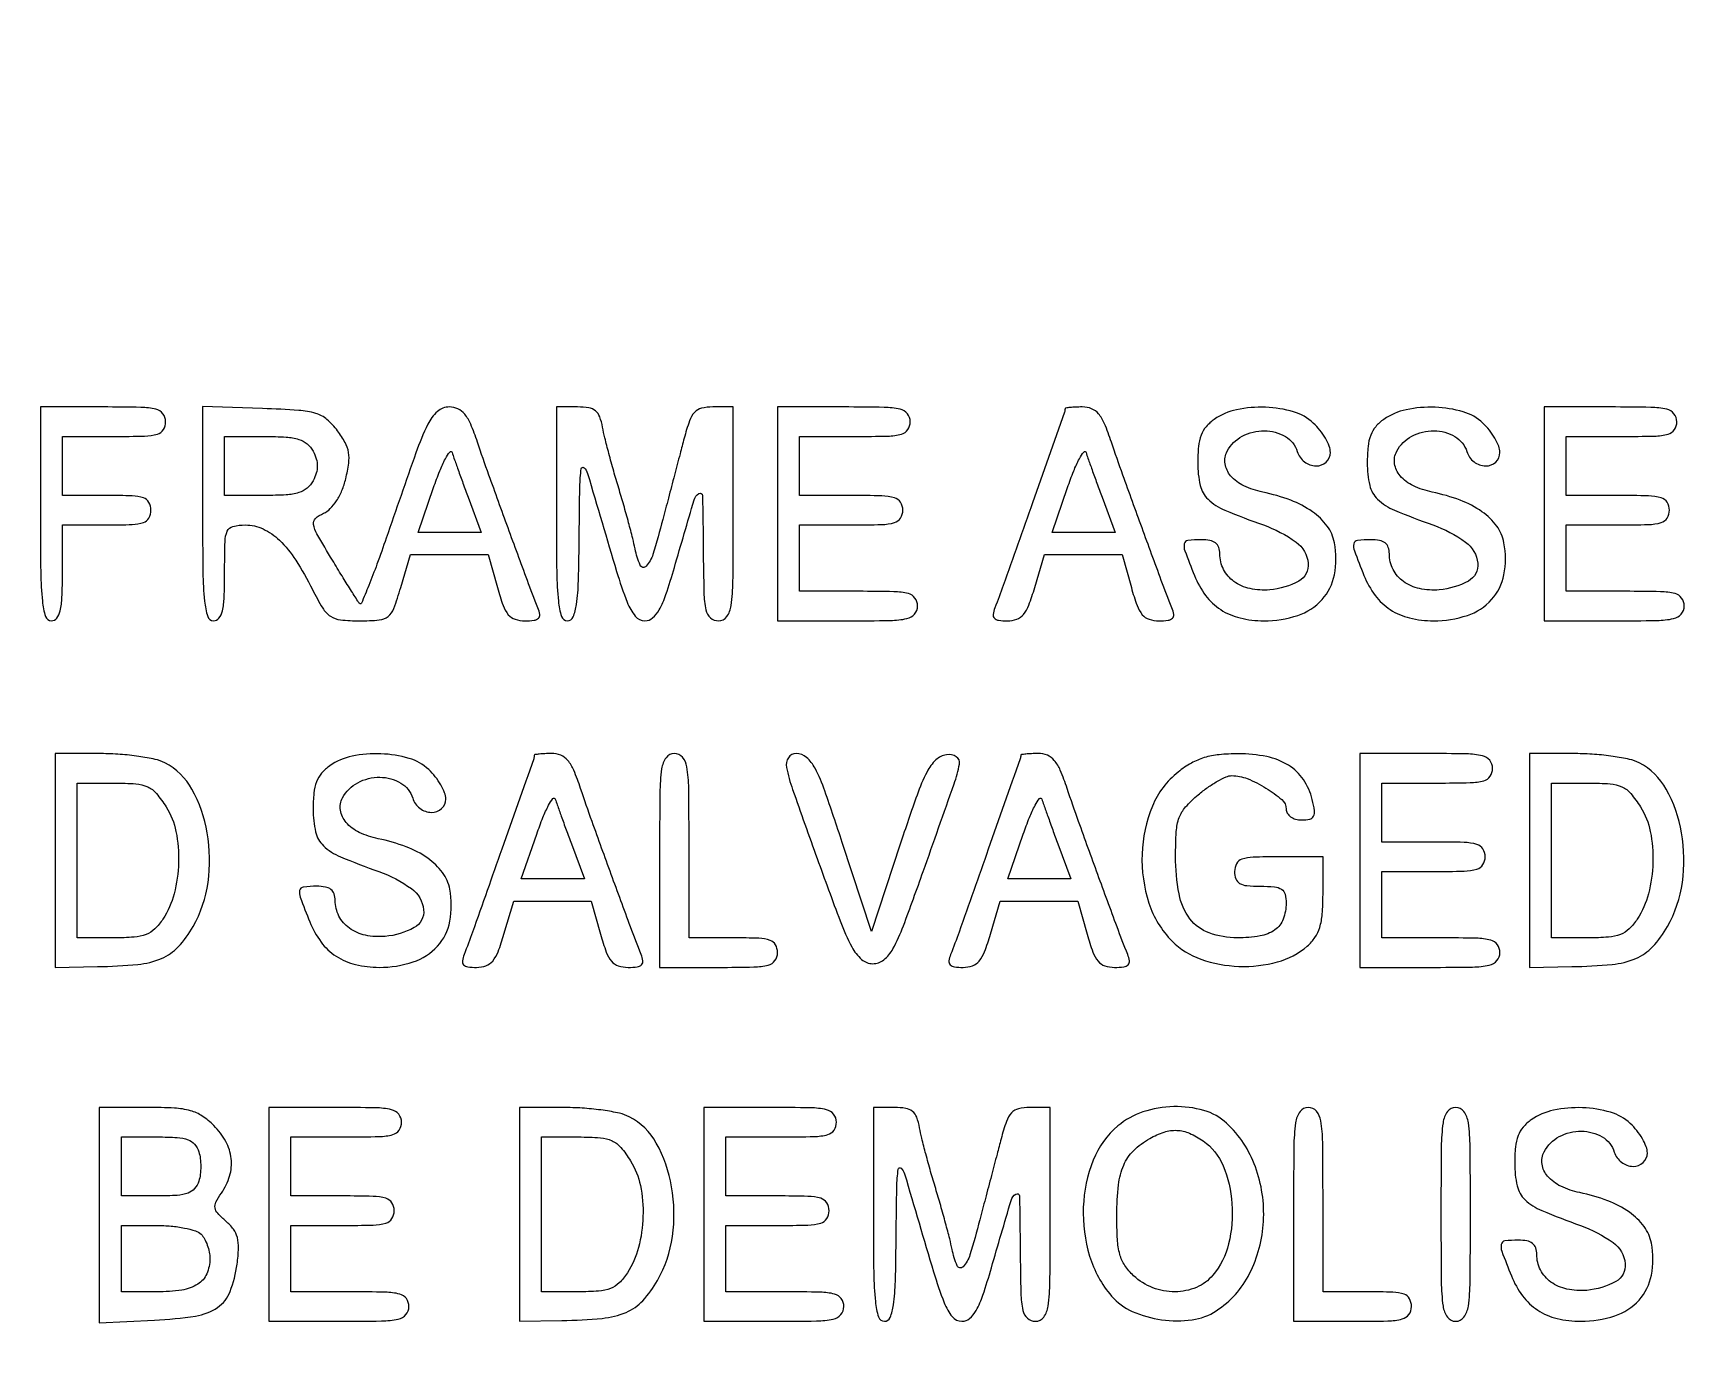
# Model space of a CAD drawing. Extents: x 0 to 1066, y 0 to 761.
# Drawn here: x 846.17 to 865.16, y 127.36 to 142.44 of the extents above; entities that cross this region are included whole.
import ezdxf

# ---------------------------------------------------------------- set-up
doc = ezdxf.new("R2010")
doc.units = 0
doc.header["$MEASUREMENT"] = 0

msp = doc.modelspace()

# ---------------------------------------------------------------- linework, layer by layer
for points in [[(183.390323, 95.266879, 0.000001), (192.989143, 95.254457, 0.000118)], [(479.458836, 95.240684, -0.000004), (502.524384, 95.211821, -0.198594)], [(710.559243, 95.267872, -0.000023), (733.258836, 95.240684, -0.000004), (756.324384, 95.211821, -0.198594)], [(416.092229, 95.24091, -0.000004), (439.072908, 95.212432, -0.198597)], [(542.992229, 95.24091, -0.000004), (565.972908, 95.212432, -0.198597)], [(606.442229, 95.24091, -0.000004), (629.422908, 95.212432, -0.198597)], [(669.892229, 95.24091, -0.000004), (692.872908, 95.212432, -0.198597)]]:
    msp.add_lwpolyline(points, format="xyb")
for points in [[(409.06215, 749.15415), (40.8618, 749.132981), (40.8618, 380.65769), (40.8618, 12.1824), (501.2973, 12.1824), (961.7328, 12.1824), (961.7328, 380.646631), (961.7328, 749.110861), (961.41555, 749.1633, 0.040886), (961.153339, 749.184871, 0.000002), (934.190609, 749.194398, 0.000089), (904.448031, 749.199508, 0.000054), (869.1804, 749.195529, -0.000029), (813.61687, 749.186499, -0.000004), (696.10453, 749.175037, -0.000004), (556.774728, 749.163736, -0.000004)], [(846.2538, 136.9251, 0.003213), (846.258128, 136.251579, 0.022561), (846.277138, 135.924, 0.049302), (846.313053, 135.748277, 0.328801), (846.3807, 135.6984, 0.232029), (846.442437, 135.72868, 0.108427), (846.481569, 135.8112, 0.047315), (846.502301, 135.967057, 0.00942), (846.5076, 136.2483), (846.5076, 136.7982), (847.0152, 136.7982, 0.008455), (847.308898, 136.803167, 0.072107), (847.4382, 136.8264, 0.188641), (847.499732, 136.877668, 0.12648), (847.5228, 136.9674, 0.12648), (847.499732, 137.057132, 0.188641), (847.4382, 137.1084, 0.072107), (847.308898, 137.131633, 0.008455), (847.0152, 137.1366), (846.5076, 137.1366), (846.5076, 137.475), (846.5076, 137.8134), (847.0998, 137.8134, 0.006583), (847.449692, 137.818007, 0.063075), (847.596825, 137.840593, 0.183695), (847.66567, 137.892026, 0.142406), (847.692, 137.9826, 0.165398), (847.660883, 138.074095, 0.1727), (847.580963, 138.125674, 0.052938), (847.407245, 138.147557, 0.004884), (846.9729, 138.1518), (846.2538, 138.1518)], [(848.115, 136.928521, 0.003202), (848.119326, 136.253013, 0.022501), (848.138332, 135.92457, 0.049121), (848.17423, 135.748347, 0.329081), (848.2419, 135.6984, 0.232029), (848.303637, 135.72868, 0.108427), (848.342769, 135.8112, 0.047315), (848.363501, 135.967057, 0.00942), (848.3688, 136.2483, -0.00595), (848.373107, 136.610265, -0.096871), (848.399144, 136.728398, -0.238613), (848.46381, 136.782015, -0.056005), (848.607853, 136.7982, -0.111153), (848.809305, 136.752856, -0.081177), (848.99862, 136.622001, -0.058854), (849.18431, 136.395371, -0.025924), (849.376172, 136.05795, 0.019423), (849.49401, 135.844298, 0.110785), (849.583094, 135.751231, 0.121738), (849.699422, 135.709517, 0.025512), (849.91715, 135.6984, 0.021096), (850.143925, 135.707972, 0.149451), (850.245024, 135.748479, 0.135926), (850.31097, 135.840304, 0.01638), (850.390068, 136.0791), (850.502476, 136.4598), (850.947443, 136.4598), (851.392411, 136.4598), (851.499, 136.0791, 0.017944), (851.564385, 135.87419, 0.087286), (851.624612, 135.768731, 0.141822), (851.701834, 135.716352, 0.078722), (851.815146, 135.6984, 0.029308), (851.920292, 135.704568, 0.166988), (851.970022, 135.728476, 0.236769), (851.984864, 135.772266, 0.061225), (851.96509, 135.84645, -0.006965), (851.842801, 136.162806, -0.001209), (851.621545, 136.76424, -0.001323), (851.401817, 137.370987, -0.005089), (851.270052, 137.74995, 0.017956), (851.193084, 137.954214, 0.070049), (851.124308, 138.069964, 0.117315), (851.046769, 138.130296, 0.107327), (850.947742, 138.1518, 0.183656), (850.810645, 138.099685, 0.099213), (850.700336, 137.953518, 0.027517), (850.564074, 137.625475, 0.001772), (850.223501, 136.64756, -0.004873), (850.117392, 136.348858, -0.008436), (850.022621, 136.103021, -0.003164), (849.938988, 135.900225, -0.532977), (849.919252, 135.896348, -0.054595), (849.897589, 135.92334, -0.001377), (849.813491, 136.056152, -0.002934), (849.71602, 136.21306, -0.001995), (849.606856, 136.392718, -0.005031), (849.428813, 136.695234, -0.083696), (849.388404, 136.804279, -0.260992), (849.411024, 136.87192, -0.081049), (849.504244, 136.93243, 0.095739), (849.581058, 136.985535, 0.050977), (849.653367, 137.076219, 0.045181), (849.714763, 137.193871, 0.037143), (849.758864, 137.328562, 0.026419), (849.792902, 137.506174, 0.076335), (849.790921, 137.631077, 0.083001), (849.751886, 137.743624, 0.035243), (849.665472, 137.878462, 0.057331), (849.542902, 138.00874, 0.10358), (849.414517, 138.078032, 0.055706), (849.219385, 138.112974, 0.007564), (848.804158, 138.134071), (848.115, 138.158643)], [(852.1758, 136.9251, 0.003213), (852.180128, 136.251579, 0.022561), (852.199138, 135.924, 0.049302), (852.235053, 135.748277, 0.328801), (852.3027, 135.6984, 0.305395), (852.368934, 135.743016, 0.062503), (852.407202, 135.886664, 0.027449), (852.42901, 136.15656, 0.004264), (852.438237, 136.69245, -0.002416), (852.445585, 137.235922, -0.029471), (852.461646, 137.443343, -0.603012), (852.493412, 137.454914, -0.138127), (852.533891, 137.3904, 0.001112), (852.867407, 136.264784, 0.020238), (852.989004, 135.910651, 0.077221), (853.081219, 135.751577, 0.226588), (853.192537, 135.6984, 0.178321), (853.280745, 135.730892, 0.090477), (853.356567, 135.823802, 0.045479), (853.433222, 135.99868, 0.010027), (853.530809, 136.31175, -0.001209), (853.757105, 137.085515, -0.180504), (853.811926, 137.158517, -0.586533), (853.852968, 137.136553, -0.002598), (853.861121, 136.52325, 0.004063), (853.869282, 136.02021, 0.046466), (853.892447, 135.823491, 0.159576), (853.944738, 135.733536, 0.183972), (854.037, 135.6984, 0.240299), (854.131322, 135.746509, 0.123223), (854.182133, 135.872887, 0.031956), (854.202611, 136.152238, 0.002322), (854.2062, 136.9251), (854.2062, 138.1518), (853.971635, 138.1518, 0.057703), (853.841547, 138.136737, 0.150789), (853.761217, 138.089684, 0.102355), (853.703277, 137.992496, 0.018959), (853.64228, 137.79225, 0.000085), (853.595537, 137.614826, 0.000034), (853.53125, 137.370572, 0.000033), (853.461816, 137.10662, 0.000041), (853.397414, 136.86165, -0.009374), (853.283979, 136.460752, -0.115475), (853.204991, 136.324201, -0.538762), (853.138054, 136.335823, -0.053672), (853.079397, 136.52325, 0.012912), (853.052267, 136.643509, 0.003926), (853.005047, 136.824241, 0.003928), (852.948936, 137.025994, 0.004276), (852.891178, 137.2212, -0.00492), (852.833694, 137.416406, -0.004529), (852.778402, 137.618159, -0.004526), (852.732371, 137.798901, -0.014927), (852.706681, 137.91915, 0.043617), (852.673778, 138.039063, 0.134321), (852.625198, 138.106821, 0.130778), (852.548029, 138.141434, 0.040414), (852.419998, 138.1518), (852.1758, 138.1518)], [(854.7138, 136.9251), (854.7138, 135.6984), (855.5175, 135.6984, 0.004147), (856.008209, 135.70247, 0.047763), (856.199588, 135.724003, 0.16431), (856.286994, 135.775593, 0.179874), (856.3212, 135.8676, 0.157888), (856.29166, 135.958816, 0.176663), (856.21545, 136.010362, 0.055952), (856.050578, 136.032453, 0.005351), (855.6444, 136.0368), (854.9676, 136.0368), (854.9676, 136.4175), (854.9676, 136.7982), (855.5598, 136.7982, 0.006583), (855.909692, 136.802807, 0.063075), (856.056825, 136.825393, 0.183695), (856.12567, 136.876826, 0.142406), (856.152, 136.9674, 0.142406), (856.12567, 137.057974, 0.183695), (856.056825, 137.109407, 0.063075), (855.909692, 137.131993, 0.006583), (855.5598, 137.1366), (854.9676, 137.1366), (854.9676, 137.475), (854.9676, 137.8134), (855.6021, 137.8134, 0.005909), (855.980126, 137.817867, 0.059311), (856.136138, 137.84019, 0.180365), (856.208656, 137.891688, 0.150217), (856.2366, 137.9826, 0.17273), (856.203927, 138.074357, 0.168559), (856.120275, 138.12595, 0.050222), (855.937722, 138.147649, 0.004487), (855.4752, 138.1518), (854.7138, 138.1518)], [(858.013195, 138.13065, -0.084799), (858.006691, 138.092634, -0.000052), (857.64072, 137.053862, -0.000388), (857.305176, 136.104128, -0.009822), (857.208175, 135.84645, 0.060048), (857.188583, 135.772719, 0.230938), (857.202832, 135.728862, 0.170663), (857.250925, 135.704754, 0.031659), (857.351179, 135.6984, 0.086283), (857.459294, 135.717197, 0.134827), (857.536123, 135.771159, 0.082591), (857.598196, 135.87817, 0.018432), (857.665668, 136.0791), (857.778076, 136.4598), (858.223043, 136.4598), (858.668011, 136.4598), (858.7746, 136.0791, 0.017944), (858.839985, 135.87419, 0.087286), (858.900212, 135.768731, 0.141822), (858.977434, 135.716352, 0.078722), (859.090746, 135.6984, 0.029308), (859.195892, 135.704568, 0.166988), (859.245622, 135.728476, 0.236769), (859.260464, 135.772266, 0.061225), (859.24069, 135.84645, -0.006965), (859.118401, 136.162806, -0.001209), (858.897145, 136.76424, -0.001323), (858.677417, 137.370987, -0.005089), (858.545652, 137.74995, 0.017403), (858.466881, 137.9597, 0.074917), (858.398122, 138.073475, 0.125362), (858.318416, 138.131372, 0.094981), (858.211849, 138.1518, 0.00999), (858.135684, 138.150278, 0.016528), (858.071552, 138.145587, 0.010464), (858.020448, 138.139062, 0.371455)], [(859.72635, 138.010144, 0.064007), (859.633552, 137.925932, 0.085808), (859.575751, 137.828365, 0.066535), (859.545234, 137.698474, 0.024477), (859.536, 137.509958, 0.055339), (859.564637, 137.252012, 0.149321), (859.654873, 137.093524, 0.090969), (859.848644, 136.967862, 0.013145), (860.290097, 136.797857, -0.070637), (860.664595, 136.601769, -0.215768), (860.804351, 136.359024, -0.299828), (860.696596, 136.154664, -0.104684), (860.362804, 136.05347, -0.073735), (860.136338, 136.067405, -0.104161), (859.952047, 136.148873, -0.119079), (859.832723, 136.287712, -0.118782), (859.7898, 136.465843, 0.082235), (859.777346, 136.541052, 0.147435), (859.741233, 136.591534, 0.119852), (859.677024, 136.620094, 0.045016), (859.5783, 136.629, 0.028442), (859.423893, 136.62021, 0.327023), (859.381792, 136.581313, 0.139119), (859.388429, 136.502142, 0.005125), (859.498289, 136.219201, 0.065244), (859.627077, 135.989452, 0.088006), (859.800442, 135.826638, 0.085852), (860.02274, 135.730765, 0.059042), (860.295873, 135.6984, 0.079385), (860.685077, 135.760586, 0.130563), (860.962888, 135.941224, 0.137881), (861.105028, 136.227702, 0.093265), (861.105228, 136.594447, 0.114024), (861.021695, 136.785328, 0.079467), (860.85267, 136.950086, 0.063948), (860.603322, 137.0819, 0.038754), (860.282166, 137.174634, -0.060203), (860.065487, 137.247377, -0.103319), (859.914406, 137.362245, -0.141227), (859.850042, 137.501035, -0.162669), (859.874478, 137.644346, -0.149104), (860.048237, 137.817403, -0.123853), (860.302631, 137.879898, -0.133716), (860.541953, 137.8133, -0.183571), (860.679473, 137.639872, 0.153609), (860.761387, 137.523212, 0.157876), (860.894416, 137.476061, 0.194842), (861.010396, 137.519372, 0.210147), (861.0588, 137.629453, 0.093821), (861.045133, 137.701646, 0.037607), (861.001283, 137.79257, 0.035541), (860.937923, 137.886063, 0.037508), (860.862997, 137.967853, 0.118482), (860.63727, 138.096594, 0.061394), (860.314923, 138.148556, 0.060569), (859.982756, 138.120654, 0.10142)], [(861.67215, 138.010144, 0.064007), (861.579352, 137.925932, 0.085808), (861.521551, 137.828365, 0.066535), (861.491034, 137.698474, 0.024477), (861.4818, 137.509958, 0.055339), (861.510437, 137.252012, 0.149321), (861.600673, 137.093524, 0.090969), (861.794444, 136.967862, 0.013145), (862.235897, 136.797857, -0.070637), (862.610395, 136.601769, -0.215768), (862.750151, 136.359024, -0.299828), (862.642396, 136.154664, -0.104684), (862.308604, 136.05347, -0.073735), (862.082138, 136.067405, -0.104161), (861.897847, 136.148873, -0.119079), (861.778523, 136.287712, -0.118782), (861.7356, 136.465843, 0.082235), (861.723146, 136.541052, 0.147435), (861.687033, 136.591534, 0.119852), (861.622824, 136.620094, 0.045016), (861.5241, 136.629, 0.028442), (861.369693, 136.62021, 0.327023), (861.327592, 136.581313, 0.139119), (861.334229, 136.502142, 0.005125), (861.444089, 136.219201, 0.065244), (861.572877, 135.989452, 0.088006), (861.746242, 135.826638, 0.085852), (861.96854, 135.730765, 0.059042), (862.241673, 135.6984, 0.079385), (862.630877, 135.760586, 0.130563), (862.908688, 135.941224, 0.137881), (863.050828, 136.227702, 0.093265), (863.051028, 136.594447, 0.114024), (862.967495, 136.785328, 0.079467), (862.79847, 136.950086, 0.063948), (862.549122, 137.0819, 0.038754), (862.227966, 137.174634, -0.060203), (862.011287, 137.247377, -0.103319), (861.860206, 137.362245, -0.141227), (861.795842, 137.501035, -0.162669), (861.820278, 137.644346, -0.149104), (861.994037, 137.817403, -0.123853), (862.248431, 137.879898, -0.133716), (862.487753, 137.8133, -0.183571), (862.625273, 137.639872, 0.153609), (862.707187, 137.523212, 0.157876), (862.840216, 137.476061, 0.194842), (862.956196, 137.519372, 0.210147), (863.0046, 137.629453, 0.093821), (862.990933, 137.701646, 0.037607), (862.947083, 137.79257, 0.035541), (862.883723, 137.886063, 0.037508), (862.808797, 137.967853, 0.118482), (862.58307, 138.096594, 0.061394), (862.260723, 138.148556, 0.060569), (861.928556, 138.120654, 0.10142)], [(863.5122, 136.9251), (863.5122, 135.6984), (864.3159, 135.6984, 0.004147), (864.806609, 135.70247, 0.047763), (864.997988, 135.724003, 0.16431), (865.085394, 135.775593, 0.179874), (865.1196, 135.8676, 0.157888), (865.09006, 135.958816, 0.176663), (865.01385, 136.010362, 0.055952), (864.848978, 136.032453, 0.005351), (864.4428, 136.0368), (863.766, 136.0368), (863.766, 136.4175), (863.766, 136.7982), (864.3582, 136.7982, 0.006583), (864.708092, 136.802807, 0.063075), (864.855225, 136.825393, 0.183695), (864.92407, 136.876826, 0.142406), (864.9504, 136.9674, 0.142406), (864.92407, 137.057974, 0.183695), (864.855225, 137.109407, 0.063075), (864.708092, 137.131993, 0.006583), (864.3582, 137.1366), (863.766, 137.1366), (863.766, 137.475), (863.766, 137.8134), (864.4005, 137.8134, 0.005909), (864.778526, 137.817867, 0.059311), (864.934538, 137.84019, 0.180365), (865.007056, 137.891688, 0.150217), (865.035, 137.9826, 0.17273), (865.002327, 138.074357, 0.168559), (864.918675, 138.12595, 0.050222), (864.736122, 138.147649, 0.004487), (864.2736, 138.1518), (863.5122, 138.1518)], [(849.384, 137.6442, -0.049536), (849.420162, 137.556826, -0.073486), (849.432253, 137.475, -0.073486), (849.420162, 137.393174, -0.049536), (849.384, 137.3058, -0.09537), (849.315105, 137.220875, -0.100861), (849.220866, 137.169633, -0.059921), (849.075832, 137.143648, -0.014397), (848.831123, 137.1366), (848.3688, 137.1366), (848.3688, 137.475), (848.3688, 137.8134), (848.831123, 137.8134, -0.014397), (849.075832, 137.806352, -0.059921), (849.220866, 137.780367, -0.100861), (849.315105, 137.729125, -0.09537)], [(851.163755, 137.11545), (851.313544, 136.7136), (850.951238, 136.7136), (850.588932, 136.7136), (850.766743, 137.228018, -0.011999), (850.837493, 137.417824, -0.026422), (850.902517, 137.558259, -0.047278), (850.952834, 137.634901, -0.601846), (850.97926, 137.629868, 0.009837), (851.001096, 137.563695, 0.001488), (851.047771, 137.432323, 0.001668), (851.103862, 137.277556, 0.001442)], [(858.439355, 137.11545), (858.589144, 136.7136), (858.226838, 136.7136), (857.864532, 136.7136), (858.042343, 137.228018, -0.011999), (858.113093, 137.417824, -0.026422), (858.178117, 137.558259, -0.047278), (858.228434, 137.634901, -0.601846), (858.25486, 137.629868, 0.009837), (858.276696, 137.563695, 0.001488), (858.323371, 137.432323, 0.001668), (858.379462, 137.277556, 0.001442)], [(846.423, 132.9489), (846.423, 131.7222), (846.90945, 131.730633, 0.018847), (847.37242, 131.756133, 0.076273), (847.645829, 131.824481, 0.107083), (847.837018, 131.958269, 0.057946), (848.007222, 132.191164, 0.09461), (848.178213, 132.695818, 0.077415), (848.168801, 133.266431, 0.083451), (847.993167, 133.766865, 0.148656), (847.682984, 134.068603, 0.065462), (847.57064, 134.109066, 0.01784), (847.384659, 134.142774, 0.017725), (847.169031, 134.166191, 0.017594), (846.95175, 134.174353), (846.423, 134.1756)], [(849.57435, 134.033944, 0.064007), (849.481552, 133.949732, 0.085808), (849.423751, 133.852165, 0.066535), (849.393234, 133.722274, 0.024477), (849.384, 133.533758, 0.055339), (849.412637, 133.275812, 0.149321), (849.502873, 133.117324, 0.090969), (849.696644, 132.991662, 0.013145), (850.138097, 132.821657, -0.070637), (850.512595, 132.625569, -0.215768), (850.652351, 132.382824, -0.299828), (850.544596, 132.178464, -0.104684), (850.210804, 132.07727, -0.073735), (849.984338, 132.091205, -0.104161), (849.800047, 132.172673, -0.119079), (849.680723, 132.311512, -0.118782), (849.6378, 132.489643, 0.082235), (849.625346, 132.564852, 0.147435), (849.589233, 132.615334, 0.119852), (849.525024, 132.643894, 0.045016), (849.4263, 132.6528, 0.028442), (849.271893, 132.64401, 0.327023), (849.229792, 132.605113, 0.139119), (849.236429, 132.525942, 0.005125), (849.346289, 132.243001, 0.065244), (849.475077, 132.013252, 0.088006), (849.648442, 131.850438, 0.085852), (849.87074, 131.754565, 0.059042), (850.143873, 131.7222, 0.079385), (850.533077, 131.784386, 0.130563), (850.810888, 131.965024, 0.137881), (850.953028, 132.251502, 0.093265), (850.953228, 132.618247, 0.114024), (850.869695, 132.809128, 0.079467), (850.70067, 132.973886, 0.063948), (850.451322, 133.1057, 0.038754), (850.130166, 133.198434, -0.060203), (849.913487, 133.271177, -0.103319), (849.762406, 133.386045, -0.141227), (849.698042, 133.524835, -0.162669), (849.722478, 133.668146, -0.149104), (849.896237, 133.841203, -0.123853), (850.150631, 133.903698, -0.133716), (850.389953, 133.8371, -0.183571), (850.527473, 133.663672, 0.153609), (850.609387, 133.547012, 0.157876), (850.742416, 133.499861, 0.194842), (850.858396, 133.543172, 0.210147), (850.9068, 133.653253, 0.093821), (850.893133, 133.725446, 0.037607), (850.849283, 133.81637, 0.035541), (850.785923, 133.909863, 0.037508), (850.710997, 133.991653, 0.118482), (850.48527, 134.120394, 0.061394), (850.162923, 134.172356, 0.060569), (849.830756, 134.144454, 0.10142)], [(851.921995, 134.15445, -0.084799), (851.915491, 134.116434, -0.000052), (851.54952, 133.077662, -0.000388), (851.213976, 132.127928, -0.009822), (851.116975, 131.87025, 0.060048), (851.097383, 131.796519, 0.230938), (851.111632, 131.752662, 0.170663), (851.159725, 131.728554, 0.031659), (851.259979, 131.7222, 0.086283), (851.368094, 131.740997, 0.134827), (851.444923, 131.794959, 0.082591), (851.506996, 131.90197, 0.018432), (851.574468, 132.1029), (851.686876, 132.4836), (852.131843, 132.4836), (852.576811, 132.4836), (852.6834, 132.1029, 0.017944), (852.748785, 131.89799, 0.087286), (852.809012, 131.792531, 0.141822), (852.886234, 131.740152, 0.078722), (852.999546, 131.7222, 0.029308), (853.104692, 131.728368, 0.166988), (853.154422, 131.752276, 0.236769), (853.169264, 131.796066, 0.061225), (853.14949, 131.87025, -0.006965), (853.027201, 132.186606, -0.001209), (852.805945, 132.78804, -0.001323), (852.586217, 133.394787, -0.005089), (852.454452, 133.77375, 0.017403), (852.375681, 133.9835, 0.074917), (852.306922, 134.097275, 0.125362), (852.227216, 134.155172, 0.094981), (852.120649, 134.1756, 0.00999), (852.044484, 134.174078, 0.016528), (851.980352, 134.169387, 0.010464), (851.929248, 134.162862, 0.371455)], [(853.3602, 132.9489), (853.3602, 131.7222), (854.037, 131.7222, 0.005351), (854.443178, 131.726547, 0.055952), (854.60805, 131.748638, 0.176663), (854.68426, 131.800184, 0.157888), (854.7138, 131.8914, 0.12648), (854.690732, 131.981132, 0.188641), (854.6292, 132.0324, 0.072107), (854.499898, 132.055633, 0.008455), (854.2062, 132.0606), (853.6986, 132.0606), (853.6986, 133.1181, 0.002827), (853.694869, 133.778059, 0.036854), (853.674066, 134.022263, 0.138781), (853.622806, 134.132732, 0.218517), (853.5294, 134.1756, 0.240299), (853.435078, 134.127491, 0.123223), (853.384267, 134.001112, 0.031956), (853.363789, 133.721762, 0.002322)], [(855.16946, 132.97005, 0.003393), (855.432669, 132.255187, 0.031784), (855.567264, 131.956305, 0.088186), (855.678321, 131.813971, 0.185146), (855.807342, 131.7645, 0.171713), (855.933448, 131.809124, 0.097838), (856.038269, 131.934708, 0.035907), (856.159175, 132.199253, 0.004013), (856.385704, 132.822, 0.000902), (856.740012, 133.826658, 0.03521), (856.80238, 134.054796, 0.313686), (856.76594, 134.138301, 0.175088), (856.652383, 134.161882, 0.158568), (856.531543, 134.102547, 0.080982), (856.429765, 133.965342, 0.034439), (856.314942, 133.699535, 0.004852), (856.121855, 133.134366), (855.791366, 132.135432), (855.456371, 133.155516, 0.004319), (855.256681, 133.746321, 0.035828), (855.144919, 134.006155, 0.094668), (855.046392, 134.131389, 0.180786), (854.928113, 134.1756, 0.252582), (854.838696, 134.127352, 0.197186), (854.817318, 134.017257, 0.035219), (854.887613, 133.761269, 0.0019)], [(857.505595, 134.15445, -0.084799), (857.499091, 134.116434, -0.000052), (857.13312, 133.077662, -0.000388), (856.797576, 132.127928, -0.009822), (856.700575, 131.87025, 0.060048), (856.680983, 131.796519, 0.230938), (856.695232, 131.752662, 0.170663), (856.743325, 131.728554, 0.031659), (856.843579, 131.7222, 0.086283), (856.951694, 131.740997, 0.134827), (857.028523, 131.794959, 0.082591), (857.090596, 131.90197, 0.018432), (857.158068, 132.1029), (857.270476, 132.4836), (857.715443, 132.4836), (858.160411, 132.4836), (858.267, 132.1029, 0.017944), (858.332385, 131.89799, 0.087286), (858.392612, 131.792531, 0.141822), (858.469834, 131.740152, 0.078722), (858.583146, 131.7222, 0.029308), (858.688292, 131.728368, 0.166988), (858.738022, 131.752276, 0.236769), (858.752864, 131.796066, 0.061225), (858.73309, 131.87025, -0.006965), (858.610801, 132.186606, -0.001209), (858.389545, 132.78804, -0.001323), (858.169817, 133.394787, -0.005089), (858.038052, 133.77375, 0.017403), (857.959281, 133.9835, 0.074917), (857.890522, 134.097275, 0.125362), (857.810816, 134.155172, 0.094981), (857.704249, 134.1756, 0.00999), (857.628084, 134.174078, 0.016528), (857.563952, 134.169387, 0.010464), (857.512848, 134.162862, 0.371455)], [(859.311928, 133.963743, 0.129246), (859.015805, 133.571097, 0.088626), (858.897613, 133.022792, 0.087215), (858.976165, 132.459133, 0.118789), (859.24296, 132.022931, 0.112618), (859.571424, 131.816494, 0.075265), (860.009535, 131.733795, 0.075304), (860.452252, 131.784485, 0.113008), (860.794123, 131.966566, 0.065979), (860.881955, 132.065789, 0.074329), (860.936672, 132.180691, 0.054743), (860.965567, 132.333684, 0.019325), (860.9742, 132.556973), (860.9742, 132.9912), (860.4666, 132.9912, 0.008455), (860.172902, 132.986233, 0.072107), (860.0436, 132.963, 0.188641), (859.982068, 132.911732, 0.12648), (859.959, 132.822, 0.087745), (859.973999, 132.737192, 0.177212), (860.017163, 132.686036, 0.10769), (860.100766, 132.659753, 0.022514), (860.2551, 132.6528, -0.021714), (860.417185, 132.645758, -0.124268), (860.497865, 132.617751, -0.187079), (860.538295, 132.561064, -0.062494), (860.5512, 132.45822, -0.091498), (860.517563, 132.275947, -0.148314), (860.421774, 132.152386, -0.113347), (860.251688, 132.082247, -0.041372), (859.99052, 132.0606, -0.086758), (859.667934, 132.116999, -0.145015), (859.447723, 132.278975, -0.116882), (859.321779, 132.564149, -0.045825), (859.2822, 132.995089, -0.015089), (859.290847, 133.281568, -0.073154), (859.324095, 133.440358, -0.095003), (859.397551, 133.562379, -0.035007), (859.542491, 133.70278, -0.021479), (859.651286, 133.786617, -0.024071), (859.762926, 133.857463, -0.024321), (859.862791, 133.908028, -0.105406), (859.927392, 133.9218, -0.095864), (860.104727, 133.887484, -0.042073), (860.319296, 133.779465, -0.039621), (860.501719, 133.646547, -0.218876), (860.5512, 133.538927, 0.137225), (860.564737, 133.490532, 0.104143), (860.602596, 133.450139, 0.087371), (860.660139, 133.423335, 0.065501), (860.729571, 133.4142, 0.051376), (860.822548, 133.423779, 0.224479), (860.865499, 133.456225, 0.158116), (860.87618, 133.518988, 0.023398), (860.851342, 133.64685, 0.090086), (860.749094, 133.87684, 0.105062), (860.576633, 134.041882, 0.089301), (860.32808, 134.139988, 0.048933), (860.0013, 134.172781, 0.02471), (859.781834, 134.162418, 0.049497), (859.611712, 134.128729, 0.05494), (859.463239, 134.065221, 0.038421)], [(861.3972, 132.9489), (861.3972, 131.7222), (862.2009, 131.7222, 0.004147), (862.691609, 131.72627, 0.047763), (862.882988, 131.747803, 0.16431), (862.970394, 131.799393, 0.179874), (863.0046, 131.8914, 0.157888), (862.97506, 131.982616, 0.176663), (862.89885, 132.034162, 0.055952), (862.733978, 132.056253, 0.005351), (862.3278, 132.0606), (861.651, 132.0606), (861.651, 132.4413), (861.651, 132.822), (862.2432, 132.822, 0.006583), (862.593092, 132.826607, 0.063075), (862.740225, 132.849193, 0.183695), (862.80907, 132.900626, 0.142406), (862.8354, 132.9912, 0.142406), (862.80907, 133.081774, 0.183695), (862.740225, 133.133207, 0.063075), (862.593092, 133.155793, 0.006583), (862.2432, 133.1604), (861.651, 133.1604), (861.651, 133.4988), (861.651, 133.8372), (862.2855, 133.8372, 0.005909), (862.663526, 133.841667, 0.059311), (862.819538, 133.86399, 0.180365), (862.892056, 133.915488, 0.150217), (862.92, 134.0064, 0.17273), (862.887327, 134.098157, 0.168559), (862.803675, 134.14975, 0.050222), (862.621122, 134.171449, 0.004487), (862.1586, 134.1756), (861.3972, 134.1756)], [(863.343, 132.9489), (863.343, 131.7222), (863.82945, 131.730633, 0.018847), (864.29242, 131.756133, 0.076273), (864.565829, 131.824481, 0.107083), (864.757018, 131.958269, 0.057946), (864.927222, 132.191164, 0.09461), (865.098213, 132.695818, 0.077415), (865.088801, 133.266431, 0.083451), (864.913167, 133.766865, 0.148656), (864.602984, 134.068603, 0.065462), (864.49064, 134.109066, 0.01784), (864.304659, 134.142774, 0.017725), (864.089031, 134.166191, 0.017594), (863.87175, 134.174353), (863.343, 134.1756)], [(847.697953, 133.56225, -0.090931), (847.810274, 133.280531, -0.056823), (847.840335, 132.925609, -0.056208), (847.789425, 132.567788, -0.081785), (847.66063, 132.276909, -0.053857), (847.567367, 132.163366, -0.102503), (847.468365, 132.099735, -0.073821), (847.330688, 132.069009, -0.018052), (847.09785, 132.0606), (846.6768, 132.0606), (846.6768, 132.9489), (846.6768, 133.8372), (847.101043, 133.8372, -0.017821), (847.351018, 133.828288, -0.090339), (847.485517, 133.793735, -0.111314), (847.585276, 133.717366, -0.033754)], [(864.617953, 133.56225, -0.090931), (864.730274, 133.280531, -0.056823), (864.760335, 132.925609, -0.056208), (864.709425, 132.567788, -0.081785), (864.58063, 132.276909, -0.053857), (864.487367, 132.163366, -0.102503), (864.388365, 132.099735, -0.073821), (864.250688, 132.069009, -0.018052), (864.01785, 132.0606), (863.5968, 132.0606), (863.5968, 132.9489), (863.5968, 133.8372), (864.021043, 133.8372, -0.017821), (864.271018, 133.828288, -0.090339), (864.405517, 133.793735, -0.111314), (864.505276, 133.717366, -0.033754)], [(852.348155, 133.13925), (852.497944, 132.7374), (852.135638, 132.7374), (851.773332, 132.7374), (851.951143, 133.251818, -0.011999), (852.021893, 133.441624, -0.026422), (852.086917, 133.582059, -0.047278), (852.137234, 133.658701, -0.601846), (852.16366, 133.653668, 0.009837), (852.185496, 133.587495, 0.001488), (852.232171, 133.456123, 0.001668), (852.288262, 133.301356, 0.001442)], [(857.931755, 133.13925), (858.081544, 132.7374), (857.719238, 132.7374), (857.356932, 132.7374), (857.534743, 133.251818, -0.011999), (857.605493, 133.441624, -0.026422), (857.670517, 133.582059, -0.047278), (857.720834, 133.658701, -0.601846), (857.74726, 133.653668, 0.009837), (857.769096, 133.587495, 0.001488), (857.815771, 133.456123, 0.001668), (857.871862, 133.301356, 0.001442)], [(846.9306, 128.878853), (846.9306, 127.642906), (847.563649, 127.674874, 0.024309), (848.034574, 127.721679, 0.112633), (848.287726, 127.820448, 0.153372), (848.431542, 128.001935, 0.058166), (848.51228, 128.318748, 0.023573), (848.528021, 128.500907, 0.073694), (848.51479, 128.622863, 0.094912), (848.469436, 128.718102, 0.057312), (848.384125, 128.810008, -0.027153), (848.289413, 128.900459, -0.149392), (848.258577, 128.963088, -0.161279), (848.269237, 129.02962, -0.033096), (848.331733, 129.132745, 0.080592), (848.426089, 129.327987, 0.100315), (848.444043, 129.528337, 0.097349), (848.382381, 129.724423, 0.071783), (848.245745, 129.907145, 0.050512), (848.111595, 130.016621, 0.079484), (847.976403, 130.077788, 0.053942), (847.79391, 130.106952, 0.012674), (847.484345, 130.1148), (846.9306, 130.1148)], [(848.8764, 128.8881), (848.8764, 127.6614), (849.6801, 127.6614, 0.004147), (850.170809, 127.66547, 0.047763), (850.362188, 127.687003, 0.16431), (850.449594, 127.738593, 0.179874), (850.4838, 127.8306, 0.157888), (850.45426, 127.921816, 0.176663), (850.37805, 127.973362, 0.055952), (850.213178, 127.995453, 0.005351), (849.807, 127.9998), (849.1302, 127.9998), (849.1302, 128.3805), (849.1302, 128.7612), (849.7224, 128.7612, 0.006583), (850.072292, 128.765807, 0.063075), (850.219425, 128.788393, 0.183695), (850.28827, 128.839826, 0.142406), (850.3146, 128.9304, 0.142406), (850.28827, 129.020974, 0.183695), (850.219425, 129.072407, 0.063075), (850.072292, 129.094993, 0.006583), (849.7224, 129.0996), (849.1302, 129.0996), (849.1302, 129.438), (849.1302, 129.7764), (849.7647, 129.7764, 0.005909), (850.142726, 129.780867, 0.059311), (850.298738, 129.80319, 0.180365), (850.371256, 129.854688, 0.150217), (850.3992, 129.9456, 0.17273), (850.366527, 130.037357, 0.168559), (850.282875, 130.08895, 0.050222), (850.100322, 130.110649, 0.004487), (849.6378, 130.1148), (848.8764, 130.1148)], [(851.7528, 128.8881), (851.7528, 127.6614), (852.23925, 127.669833, 0.018847), (852.70222, 127.695333, 0.076273), (852.975629, 127.763681, 0.107083), (853.166818, 127.897469, 0.057946), (853.337022, 128.130364, 0.09461), (853.508013, 128.635018, 0.077415), (853.498601, 129.205631, 0.083451), (853.322967, 129.706065, 0.148656), (853.012784, 130.007803, 0.065462), (852.90044, 130.048266, 0.01784), (852.714459, 130.081974, 0.017725), (852.498831, 130.105391, 0.017594), (852.28155, 130.113553), (851.7528, 130.1148)], [(853.8678, 128.8881), (853.8678, 127.6614), (854.6715, 127.6614, 0.004147), (855.162209, 127.66547, 0.047763), (855.353588, 127.687003, 0.16431), (855.440994, 127.738593, 0.179874), (855.4752, 127.8306, 0.157888), (855.44566, 127.921816, 0.176663), (855.36945, 127.973362, 0.055952), (855.204578, 127.995453, 0.005351), (854.7984, 127.9998), (854.1216, 127.9998), (854.1216, 128.3805), (854.1216, 128.7612), (854.7138, 128.7612, 0.006583), (855.063692, 128.765807, 0.063075), (855.210825, 128.788393, 0.183695), (855.27967, 128.839826, 0.142406), (855.306, 128.9304, 0.142406), (855.27967, 129.020974, 0.183695), (855.210825, 129.072407, 0.063075), (855.063692, 129.094993, 0.006583), (854.7138, 129.0996), (854.1216, 129.0996), (854.1216, 129.438), (854.1216, 129.7764), (854.7561, 129.7764, 0.005909), (855.134126, 129.780867, 0.059311), (855.290138, 129.80319, 0.180365), (855.362656, 129.854688, 0.150217), (855.3906, 129.9456, 0.17273), (855.357927, 130.037357, 0.168559), (855.274275, 130.08895, 0.050222), (855.091722, 130.110649, 0.004487), (854.6292, 130.1148), (853.8678, 130.1148)], [(855.8136, 128.8881, 0.003213), (855.817928, 128.214579, 0.022561), (855.836938, 127.887, 0.049302), (855.872853, 127.711277, 0.328801), (855.9405, 127.6614, 0.305395), (856.006734, 127.706016, 0.062503), (856.045002, 127.849664, 0.027449), (856.06681, 128.11956, 0.004264), (856.076037, 128.65545, -0.002416), (856.083385, 129.198922, -0.029471), (856.099446, 129.406343, -0.603012), (856.131212, 129.417914, -0.138127), (856.171691, 129.3534, 0.001112), (856.505207, 128.227784, 0.020238), (856.626804, 127.873651, 0.077221), (856.719019, 127.714577, 0.226588), (856.830337, 127.6614, 0.178321), (856.918545, 127.693892, 0.090477), (856.994367, 127.786802, 0.045479), (857.071022, 127.96168, 0.010027), (857.168609, 128.27475, -0.001209), (857.394905, 129.048515, -0.180504), (857.449726, 129.121517, -0.586533), (857.490768, 129.099553, -0.002598), (857.498921, 128.48625, 0.004063), (857.507082, 127.98321, 0.046466), (857.530247, 127.786491, 0.159576), (857.582538, 127.696536, 0.183972), (857.6748, 127.6614, 0.240299), (857.769122, 127.709509, 0.123223), (857.819933, 127.835887, 0.031956), (857.840411, 128.115238, 0.002322), (857.844, 128.8881), (857.844, 130.1148), (857.609435, 130.1148, 0.057703), (857.479347, 130.099737, 0.150789), (857.399017, 130.052684, 0.102355), (857.341077, 129.955496, 0.018959), (857.28008, 129.75525, 0.000085), (857.233337, 129.577826, 0.000034), (857.16905, 129.333572, 0.000033), (857.099616, 129.06962, 0.000041), (857.035214, 128.82465, -0.009374), (856.921779, 128.423752, -0.115475), (856.842791, 128.287201, -0.538762), (856.775854, 128.298823, -0.053672), (856.717197, 128.48625, 0.012912), (856.690067, 128.606509, 0.003926), (856.642847, 128.787241, 0.003928), (856.586736, 128.988994, 0.004276), (856.528978, 129.1842, -0.00492), (856.471494, 129.379406, -0.004529), (856.416202, 129.581159, -0.004526), (856.370171, 129.761901, -0.014927), (856.344481, 129.88215, 0.043617), (856.311578, 130.002063, 0.134321), (856.262998, 130.069821, 0.130778), (856.185829, 130.104434, 0.040414), (856.057798, 130.1148), (855.8136, 130.1148)], [(858.620203, 129.902773, 0.123885), (858.337012, 129.510077, 0.085485), (858.223437, 128.971157, 0.082885), (858.295908, 128.409136, 0.104562), (858.547639, 127.950526, 0.111799), (858.785609, 127.774175, 0.06908), (859.122008, 127.678481, 0.069045), (859.471965, 127.678015, 0.111332), (859.749882, 127.782081, 0.131426), (860.130639, 128.20806, 0.103697), (860.291054, 128.807711, 0.101152), (860.19839, 129.434053, 0.118621), (859.867771, 129.933619, 0.118666), (859.608035, 130.080201, 0.075716), (859.262356, 130.124138, 0.073305), (858.907341, 130.062807, 0.095814)], [(860.6358, 128.8881), (860.6358, 127.6614), (861.3126, 127.6614, 0.005351), (861.718778, 127.665747, 0.055952), (861.88365, 127.687838, 0.176663), (861.95986, 127.739384, 0.157888), (861.9894, 127.8306, 0.12648), (861.966332, 127.920332, 0.188641), (861.9048, 127.9716, 0.072107), (861.775498, 127.994833, 0.008455), (861.4818, 127.9998), (860.9742, 127.9998), (860.9742, 129.0573, 0.002827), (860.970469, 129.717259, 0.036854), (860.949666, 129.961462, 0.138781), (860.898406, 130.071932, 0.218517), (860.805, 130.1148, 0.240299), (860.710678, 130.066691, 0.123223), (860.659867, 129.940313, 0.031956), (860.639389, 129.660962, 0.002322)], [(862.3278, 128.8881, 0.002322), (862.331389, 128.115238, 0.031956), (862.351867, 127.835887, 0.123223), (862.402678, 127.709509, 0.240299), (862.497, 127.6614, 0.240299), (862.591322, 127.709509, 0.123223), (862.642133, 127.835887, 0.031956), (862.662611, 128.115238, 0.002322), (862.6662, 128.8881, 0.002322), (862.662611, 129.660962, 0.031956), (862.642133, 129.940313, 0.123223), (862.591322, 130.066691, 0.240299), (862.497, 130.1148, 0.240299), (862.402678, 130.066691, 0.123223), (862.351867, 129.940313, 0.031956), (862.331389, 129.660962, 0.002322)], [(863.36415, 129.973144, 0.064007), (863.271352, 129.888932, 0.085808), (863.213551, 129.791365, 0.066535), (863.183034, 129.661474, 0.024477), (863.1738, 129.472958, 0.055339), (863.202437, 129.215012, 0.149321), (863.292673, 129.056524, 0.090969), (863.486444, 128.930862, 0.013145), (863.927897, 128.760857, -0.070637), (864.302395, 128.564769, -0.215768), (864.442151, 128.322024, -0.299828), (864.334396, 128.117664, -0.104684), (864.000604, 128.01647, -0.073735), (863.774138, 128.030405, -0.104161), (863.589847, 128.111873, -0.119079), (863.470523, 128.250712, -0.118782), (863.4276, 128.428843, 0.082235), (863.415146, 128.504052, 0.147435), (863.379033, 128.554534, 0.119852), (863.314824, 128.583094, 0.045016), (863.2161, 128.592, 0.028442), (863.061693, 128.58321, 0.327023), (863.019592, 128.544313, 0.139119), (863.026229, 128.465142, 0.005125), (863.136089, 128.182201, 0.065244), (863.264877, 127.952452, 0.088006), (863.438242, 127.789638, 0.085852), (863.66054, 127.693765, 0.059042), (863.933673, 127.6614, 0.079385), (864.322877, 127.723586, 0.130563), (864.600688, 127.904224, 0.137881), (864.742828, 128.190702, 0.093265), (864.743028, 128.557447, 0.114024), (864.659495, 128.748328, 0.079467), (864.49047, 128.913086, 0.063948), (864.241122, 129.0449, 0.038754), (863.919966, 129.137634, -0.060203), (863.703287, 129.210377, -0.103319), (863.552206, 129.325245, -0.141227), (863.487842, 129.464035, -0.162669), (863.512278, 129.607346, -0.149104), (863.686037, 129.780403, -0.123853), (863.940431, 129.842898, -0.133716), (864.179753, 129.7763, -0.183571), (864.317273, 129.602872, 0.153609), (864.399187, 129.486212, 0.157876), (864.532216, 129.439061, 0.194842), (864.648196, 129.482372, 0.210147), (864.6966, 129.592453, 0.093821), (864.682933, 129.664646, 0.037607), (864.639083, 129.75557, 0.035541), (864.575723, 129.849063, 0.037508), (864.500797, 129.930853, 0.118482), (864.27507, 130.059594, 0.061394), (863.952723, 130.111556, 0.060569), (863.620556, 130.083654, 0.10142)], [(848.0727, 129.6072, -0.047189), (848.089379, 129.53009, -0.029688), (848.094852, 129.438, -0.029688), (848.089379, 129.34591, -0.047189), (848.0727, 129.2688, -0.103276), (848.024562, 129.183374, -0.127418), (847.949271, 129.132047, -0.071188), (847.824244, 129.106346, -0.015153), (847.601699, 129.0996), (847.1844, 129.0996), (847.1844, 129.438), (847.1844, 129.7764), (847.601699, 129.7764, -0.015153), (847.824244, 129.769654, -0.071188), (847.949271, 129.743953, -0.127418), (848.024562, 129.692626, -0.103276)], [(853.027753, 129.50145, -0.090931), (853.140074, 129.219731, -0.056823), (853.170135, 128.864809, -0.056208), (853.119225, 128.506988, -0.081785), (852.99043, 128.216109, -0.053857), (852.897167, 128.102566, -0.102503), (852.798165, 128.038935, -0.073821), (852.660488, 128.008209, -0.018052), (852.42765, 127.9998), (852.0066, 127.9998), (852.0066, 128.8881), (852.0066, 129.7764), (852.430843, 129.7764, -0.017821), (852.680818, 129.767488, -0.090339), (852.815317, 129.732935, -0.111314), (852.915076, 129.656566, -0.033754)], [(859.599297, 129.731039, -0.143223), (859.826998, 129.446723, -0.079931), (859.92946, 129.011553, -0.077332), (859.891265, 128.550418, -0.11509), (859.709996, 128.19015, -0.119537), (859.521584, 128.050595, -0.098447), (859.275927, 127.999952, -0.09388), (859.019477, 128.046662, -0.097006), (858.801203, 128.183747, -0.056872), (858.700283, 128.30284, -0.080028), (858.642387, 128.429196, -0.054705), (858.614563, 128.600924, -0.014142), (858.608091, 128.881697, -0.025001), (858.627155, 129.226555, -0.075567), (858.686582, 129.453538, -0.098225), (858.800037, 129.618405, -0.062967), (858.9861, 129.758819, -0.051006), (859.150866, 129.832158, -0.090781), (859.297514, 129.852195, -0.090761), (859.441771, 129.818981, -0.050966)], [(848.09808, 128.65968, -0.070395), (848.136994, 128.607939, -0.038897), (848.169779, 128.535794, -0.037889), (848.192131, 128.45597, -0.049362), (848.1996, 128.3805, -0.103441), (848.162945, 128.205218, -0.151109), (848.060593, 128.086679, -0.105063), (847.877177, 128.019885, -0.034985), (847.59048, 127.9998), (847.1844, 127.9998), (847.1844, 128.3805), (847.1844, 128.7612), (847.59048, 128.7612, -0.022886), (847.753385, 128.75374, -0.026473), (847.907096, 128.731379, -0.026952), (848.033295, 128.698981, -0.120635)]]:
    msp.add_lwpolyline(points, format="xyb", close=True)

doc.saveas('drawing.dxf')
